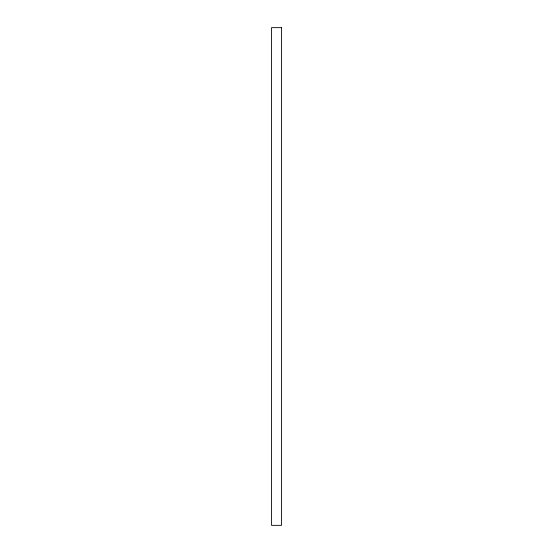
<?xml version="1.0" encoding="UTF-8"?>
<svg xmlns="http://www.w3.org/2000/svg" width="553" height="553" viewBox="0 0 553 553"><rect width="100%" height="100%" fill="white"/><g stroke="black" fill="none" stroke-linecap="round" stroke-linejoin="round"><path stroke-width="0.83" d="M281.477 27.65L271.523 27.65L271.523 525.35L281.477 525.35L281.477 27.65"/></g></svg>
